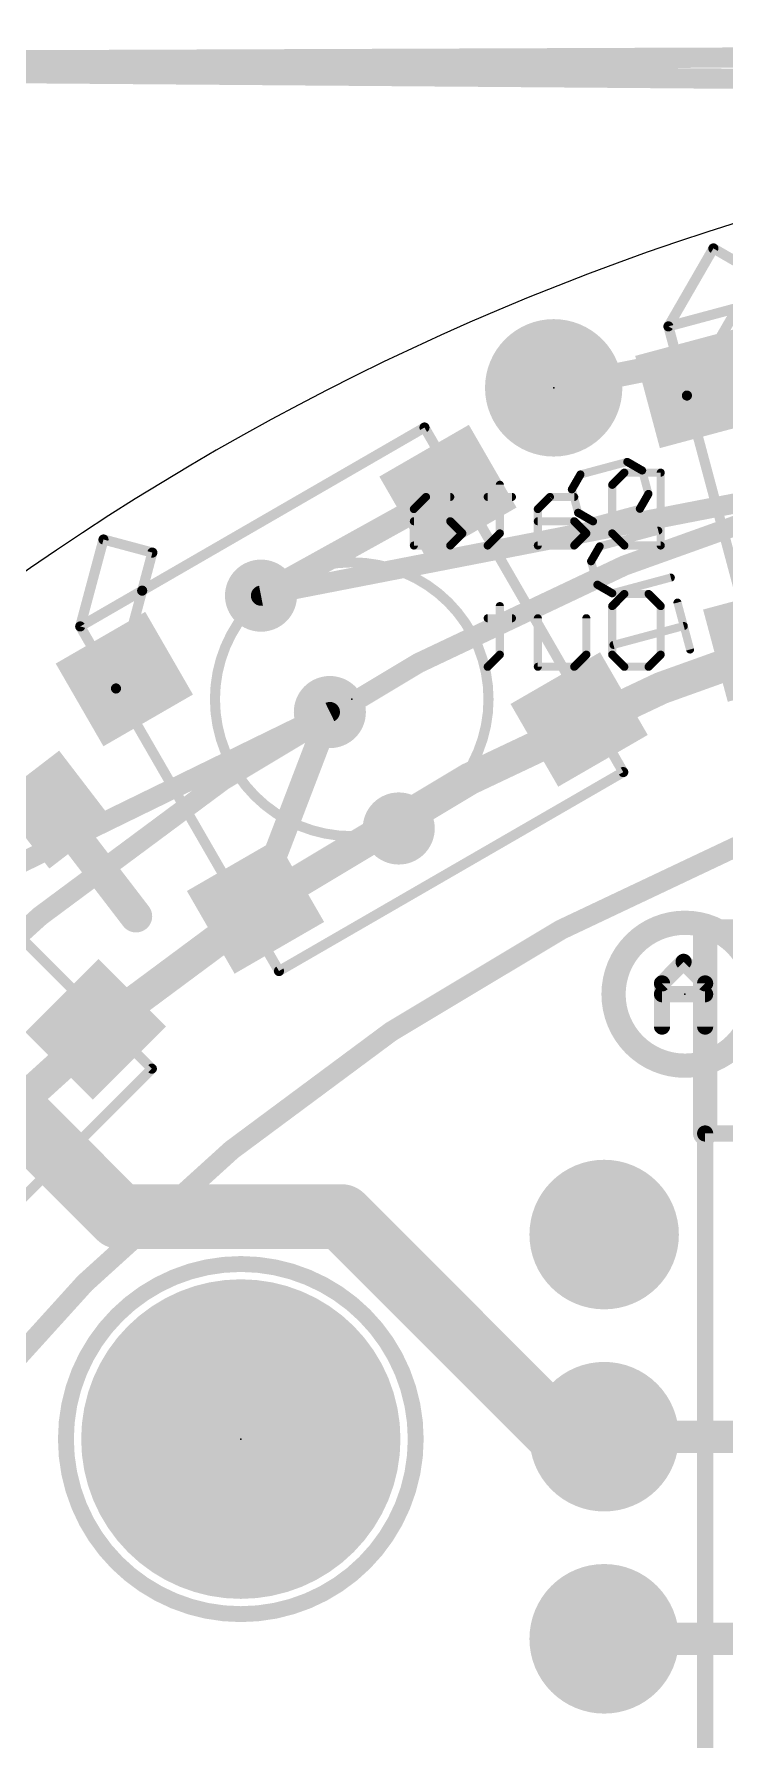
# Model space of a CAD drawing. Extents: x -33.4 to 34.4, y -34.2 to 33.7.
# Drawn here: x -18.6 to -9.91, y 12.22 to 33.66 of the extents above; entities that cross this region are included whole.
import ezdxf

# ---------------------------------------------------------------- set-up
doc = ezdxf.new("R2010")
doc.units = 0
for name, color, linetype in [('1', 12, 'CONTINUOUS'), ('16', 132, 'CONTINUOUS'), ('17', 110, 'CONTINUOUS'), ('18', 110, 'CONTINUOUS'), ('20', 53, 'CONTINUOUS'), ('21', 40, 'CONTINUOUS'), ('22', 6, 'CONTINUOUS'), ('23', 40, 'CONTINUOUS'), ('24', 53, 'CONTINUOUS')]:
    doc.layers.add(name, color=color, linetype=linetype)

# ---------------------------------------------------------------- blocks, each defined once
blk = doc.blocks.new('RECT')
blk.add_solid([(-0.5, -0.5), (0.5, -0.5), (-0.5, 0.5), (0.5, 0.5)])
blk = doc.blocks.new('ROUNDP')
at = {"const_width": 0.5}
blk.add_lwpolyline([(0, -0.25, 1), (0, 0.25, 1), (0, -0.25)], format="xyb", dxfattribs=at)
blk = doc.blocks.new('ROUNDV')
at = {"const_width": 0.5}
blk.add_lwpolyline([(0, -0.25, 1), (0, 0.25, 1), (0, -0.25)], format="xyb", dxfattribs=at)

msp = doc.modelspace()

# ---------------------------------------------------------------- linework, layer by layer
at = {"layer": '1'}
for points, const_width in [([(32.766, 32.766), (-33.02, 33.274)], 0.254), ([(-15.746, 26.5986), (-13.3948, 27.9006)], 0.3048), ([(-15.8152, 22.6927), (-14.8801, 25.1358)], 0.3048), ([(-18.3469, 23.9101), (-17.782, 23.1739)], 0.4064), ([(-17.318, 22.5694), (-17.782, 23.1739)], 0.4064), ([(-17.526, 18.796), (-20.32, 21.59)], 0.8128), ([(-14.732, 18.796), (-17.526, 18.796)], 0.8128), ([(-11.966, 16.03), (-14.732, 18.796)], 0.8128), ([(-11.43, 16.03), (-11.966, 16.03)], 0.8128), ([(-11.43, 16.03), (-8.89, 16.03)], 0.4064), ([(-11.43, 13.49), (-8.89, 13.49)], 0.4064)]:
    msp.add_lwpolyline(points, dxfattribs=dict(at, const_width=const_width))
for points, const_width in [([(0, 29.2, 1), (0, -29.2)], 0.254), ([(-13.3579, 27.8339, 1), (-13.4318, 27.9672)], 0.1524), ([(-15.7829, 26.6653, 1), (-15.7091, 26.532)], 0.1524), ([(0, 25.4, 0.4142), (-25.4, 0)], 0.254), ([(-14.8089, 25.1086, 1), (-14.9512, 25.1631)], 0.1524), ([(-18.2663, 23.9719, 1), (-18.4275, 23.8482)], 0.2032), ([(-17.7014, 23.2358, 1), (-17.8626, 23.1121)], 0.2032), ([(-17.8626, 23.1121, 1), (-17.7014, 23.2358)], 0.2032), ([(-17.3986, 22.5076, 1), (-17.2374, 22.6313)], 0.2032), ([(-15.8863, 22.7199, 1), (-15.744, 22.6654)], 0.1524), ([(-17.526, 18.9992, 1), (-17.526, 18.5928)], 0.4064), ([(-17.6697, 18.6523, 1), (-17.3823, 18.9397)], 0.4064), ([(-14.5883, 18.9397, 1), (-14.8757, 18.6523)], 0.4064), ([(-14.732, 18.5928, 1), (-14.732, 18.9992)], 0.4064), ([(-11.966, 16.2332, 1), (-11.966, 15.8268)], 0.4064), ([(-12.1097, 15.8863, 1), (-11.8223, 16.1737)], 0.4064), ([(-11.43, 15.8268, 1), (-11.43, 16.2332)], 0.4064), ([(-11.43, 16.1316, 1), (-11.43, 15.9284)], 0.2032), ([(-11.43, 13.5916, 1), (-11.43, 13.3884)], 0.2032)]:
    msp.add_lwpolyline(points, format="xyb", dxfattribs=dict(at, const_width=const_width))
at = {"layer": '16'}
for points, const_width in [([(34.29, 33.528), (-32.512, 33.274)], 0.254), ([(-7.1, 30.2), (-12.065, 29.21)], 0.3048), ([(-15.746, 26.5986), (-7.8674, 28.1305)], 0.254), ([(-22.0937, 21.6169), (-14.8801, 25.1358)], 0.254)]:
    msp.add_lwpolyline(points, dxfattribs=dict(at, const_width=const_width))
for points, const_width in [([(-12.0799, 29.2847, 1), (-12.0501, 29.1353)], 0.1524), ([(-0.3, 27.5085, 0.4142), (-27.5085, 0.3)], 0.4064), ([(-15.7581, 26.661, 1), (-15.7338, 26.5363)], 0.127), ([(-14.8522, 25.0788, 1), (-14.9079, 25.1929)], 0.127)]:
    msp.add_lwpolyline(points, format="xyb", dxfattribs=dict(at, const_width=const_width))
at = {"layer": '20'}
msp.add_arc((0, 0), 32.766, 90, 180, dxfattribs=at)
at = {"layer": '21'}
for points, const_width in [([(-10.0562, 30.9621), (-10.6219, 29.9823)], 0.127), ([(-9.5051, 30.6439), (-10.0562, 30.9621)], 0.127), ([(-10.6219, 29.9823), (-9.7526, 30.2153)], 0.127), ([(-10.389, 29.113), (-9.7526, 30.2153)], 0.127), ([(-10.389, 29.113), (-10.6219, 29.9823)], 0.127), ([(-9.3278, 25.1527), (-10.389, 29.113)], 0.127), ([(-17.2406, 26.6617), (-13.6899, 28.7117)], 0.127), ([(-13.6899, 28.7117), (-11.1899, 24.3816)], 0.127), ([(-11.1391, 28.2793), (-11.7284, 28.1213)], 0.1016), ([(-10.9523, 28.1714), (-11.1391, 28.2793)], 0.1016), ([(-11.7284, 28.1213), (-11.8363, 27.9345)], 0.1016), ([(-10.8733, 27.8767), (-10.9523, 28.1714)], 0.1016), ([(-11.8363, 27.9345), (-11.7573, 27.6399)], 0.1016), ([(-10.9812, 27.6899), (-10.8733, 27.8767)], 0.1016), ([(-11.7573, 27.6399), (-11.5705, 27.532)], 0.1016), ([(-11.5705, 27.532), (-10.9812, 27.6899)], 0.1016), ([(-10.7496, 27.4151), (-11.4863, 27.2177)], 0.1016), ([(-17.7272, 27.3045), (-18.0201, 26.2117)], 0.127), ([(-17.1125, 27.1398), (-17.7272, 27.3045)], 0.127), ([(-11.4863, 27.2177), (-11.5942, 27.0309)], 0.1016), ([(-17.2406, 26.6617), (-17.1125, 27.1398)], 0.127), ([(-11.5942, 27.0309), (-11.5152, 26.7362)], 0.1016), ([(-11.3284, 26.6284), (-10.5917, 26.8258)], 0.1016), ([(-18.0201, 26.2117), (-17.2406, 26.6617)], 0.127), ([(-17.5701, 25.4323), (-17.2406, 26.6617)], 0.127), ([(-11.5152, 26.7362), (-11.3284, 26.6284)], 0.1016), ([(-10.5075, 26.5115), (-10.3496, 25.9221)], 0.1016), ([(-17.5701, 25.4323), (-18.0201, 26.2117)], 0.127), ([(-11.3126, 25.9799), (-10.4286, 26.2168)], 0.1016), ([(-15.5201, 21.8816), (-17.5701, 25.4323)], 0.127), ([(-11.1899, 24.3816), (-15.5201, 21.8816)], 0.127), ([(-20.6545, 24.19), (-17.119, 20.6545)], 0.127), ([(-10.16, 22.38), (-10.16, 19.84)], 0.3048), ([(-10.16, 22.38), (-3.81, 22.38)], 0.3048), ([(-17.119, 20.6545), (-20.6545, 17.119)], 0.127), ([(-10.16, 19.84), (-7.62, 19.84)], 0.2032), ([(-10.16, -10.64), (-10.16, 19.84)], 0.2032)]:
    msp.add_lwpolyline(points, dxfattribs=dict(at, const_width=const_width))
for points, const_width in [([(-10.0404, 30.9896, 1), (-10.0721, 30.9346)], 0.0635), ([(-10.0287, 30.9463, 1), (-10.0837, 30.978)], 0.0635), ([(-10.5912, 29.9906, 1), (-10.6526, 29.9741)], 0.0635), ([(-10.6301, 30.013, 1), (-10.6137, 29.9517)], 0.0635), ([(-10.6494, 29.9982, 1), (-10.5944, 29.9665)], 0.0635), ([(-10.4165, 29.1289, 1), (-10.3615, 29.0971)], 0.0635), ([(-10.3583, 29.1212, 1), (-10.4196, 29.1048)], 0.0635), ([(-10.4196, 29.1048, 1), (-10.3583, 29.1212)], 0.0635), ([(-13.6624, 28.7276, 1), (-13.7174, 28.6958)], 0.0635), ([(-13.6741, 28.6842, 1), (-13.7058, 28.7392)], 0.0635), ([(-11.1264, 28.3013, 1), (-11.1518, 28.2573)], 0.0508), ([(-11.1325, 28.2547, 1), (-11.1457, 28.3038)], 0.0508), ([(-11.735, 28.1459, 1), (-11.7219, 28.0968)], 0.0508), ([(-11.7064, 28.1086, 1), (-11.7504, 28.1341)], 0.0508), ([(-10.9278, 28.178, 1), (-10.9768, 28.1648)], 0.0508), ([(-10.965, 28.1494, 1), (-10.9396, 28.1934)], 0.0508), ([(-11.8118, 27.9411, 1), (-11.8608, 27.928)], 0.0508), ([(-11.8583, 27.9472, 1), (-11.8143, 27.9218)], 0.0508), ([(-10.8979, 27.8702, 1), (-10.8488, 27.8833)], 0.0508), ([(-10.8513, 27.864, 1), (-10.8953, 27.8894)], 0.0508), ([(-11.7446, 27.6619, 1), (-11.77, 27.6179)], 0.0508), ([(-11.7819, 27.6333, 1), (-11.7328, 27.6464)], 0.0508), ([(-11.0032, 27.7026, 1), (-10.9592, 27.6772)], 0.0508), ([(-10.9746, 27.6654, 1), (-10.9878, 27.7145)], 0.0508), ([(-11.5771, 27.5566, 1), (-11.564, 27.5075)], 0.0508), ([(-11.5832, 27.51, 1), (-11.5578, 27.554)], 0.0508), ([(-10.7431, 27.3906, 1), (-10.7562, 27.4396)], 0.0508), ([(-17.719, 27.3352, 1), (-17.7355, 27.2738)], 0.0635), ([(-17.6966, 27.2963, 1), (-17.7579, 27.3127)], 0.0635), ([(-11.4929, 27.2422, 1), (-11.4797, 27.1932)], 0.0508), ([(-11.4643, 27.205, 1), (-11.5083, 27.2304)], 0.0508), ([(-17.0819, 27.1316, 1), (-17.1432, 27.148)], 0.0635), ([(-17.1207, 27.1091, 1), (-17.1043, 27.1705)], 0.0635), ([(-14.605, 23.5762, 1), (-14.605, 27.0171, 1), (-14.605, 23.5762)], 0.127), ([(-11.5696, 27.0375, 1), (-11.6187, 27.0243)], 0.0508), ([(-11.6162, 27.0436, 1), (-11.5722, 27.0182)], 0.0508), ([(-10.5852, 26.8012, 1), (-10.5983, 26.8503)], 0.0508), ([(-17.2565, 26.6892, 1), (-17.2248, 26.6342)], 0.0635), ([(-17.2713, 26.6699, 1), (-17.21, 26.6535)], 0.0635), ([(-17.21, 26.6535, 1), (-17.2713, 26.6699)], 0.0635), ([(-17.2248, 26.6342, 1), (-17.2565, 26.6892)], 0.0635), ([(-11.5025, 26.7582, 1), (-11.5279, 26.7142)], 0.0508), ([(-11.5397, 26.7297, 1), (-11.4907, 26.7428)], 0.0508), ([(-11.335, 26.6529, 1), (-11.3218, 26.6038)], 0.0508), ([(-11.3411, 26.6064, 1), (-11.3157, 26.6504)], 0.0508), ([(-10.483, 26.518, 1), (-10.5321, 26.5049)], 0.0508), ([(-17.9926, 26.2276, 1), (-18.0476, 26.1958)], 0.0635), ([(-18.0359, 26.2392, 1), (-18.0042, 26.1842)], 0.0635), ([(-18.0507, 26.2199, 1), (-17.9894, 26.2035)], 0.0635), ([(-10.422, 26.1923, 1), (-10.4351, 26.2413)], 0.0508), ([(-11.3191, 26.0045, 1), (-11.306, 25.9554)], 0.0508), ([(-10.3741, 25.9155, 1), (-10.3251, 25.9287)], 0.0508), ([(-17.5426, 25.4481, 1), (-17.5976, 25.4164)], 0.0635), ([(-17.6007, 25.4405, 1), (-17.5394, 25.424)], 0.0635), ([(-17.5976, 25.4164, 1), (-17.5426, 25.4481)], 0.0635), ([(-11.1741, 24.3541, 1), (-11.2058, 24.4091)], 0.0635), ([(-11.2174, 24.3657, 1), (-11.1624, 24.3974)], 0.0635), ([(-10.0838, 22.38, 1), (-10.2362, 22.38)], 0.1524), ([(-10.16, 22.4562, 1), (-10.16, 22.3038)], 0.1524), ([(-15.5359, 21.9091, 1), (-15.5042, 21.8541)], 0.0635), ([(-15.5476, 21.8657, 1), (-15.4926, 21.8974)], 0.0635), ([(-17.0965, 20.6321, 1), (-17.1414, 20.677)], 0.0635), ([(-17.1414, 20.6321, 1), (-17.0965, 20.677)], 0.0635), ([(-10.16, 19.8908, 1), (-10.16, 19.7892)], 0.1016), ([(-10.1092, 19.84, 1), (-10.2108, 19.84)], 0.1016), ([(-10.2362, 19.84, 1), (-10.0838, 19.84)], 0.1524), ([(-16, 13.8, 1), (-16, 18.2, 1), (-16, 13.8)], 0.2)]:
    msp.add_lwpolyline(points, format="xyb", dxfattribs=dict(at, const_width=const_width))
at = {"layer": '22'}
for points, const_width in [([(-11.3289, 27.9915), (-11.1764, 28.144)], 0.1016), ([(-11.1764, 28.144), (-10.7188, 28.144)], 0.1016), ([(-10.7188, 28.144), (-10.7188, 27.2288)], 0.1016), ([(-13.6711, 27.8389), (-13.8236, 27.6864)], 0.1016), ([(-13.366, 27.8389), (-13.6711, 27.8389)], 0.1016), ([(-12.5898, 27.8389), (-12.8949, 27.8389)], 0.1016), ([(-12.7424, 27.9915), (-12.7424, 27.3813)], 0.1016), ([(-12.1119, 27.8389), (-12.2644, 27.6864)], 0.1016), ([(-11.8068, 27.8389), (-12.1119, 27.8389)], 0.1016), ([(-11.3289, 27.3813), (-11.3289, 27.9915)], 0.1016), ([(-13.8236, 27.6864), (-13.8236, 27.2288)], 0.1016), ([(-12.2644, 27.6864), (-12.2644, 27.2288)], 0.1016), ([(-13.366, 27.5339), (-13.8236, 27.5339)], 0.1016), ([(-13.2135, 27.3813), (-13.366, 27.5339)], 0.1016), ([(-11.8068, 27.5339), (-12.2644, 27.5339)], 0.1016), ([(-11.6543, 27.3813), (-11.8068, 27.5339)], 0.1016), ([(-13.8236, 27.2288), (-13.366, 27.2288)], 0.1016), ([(-13.366, 27.2288), (-13.2135, 27.3813)], 0.1016), ([(-12.7424, 27.3813), (-12.8949, 27.2288)], 0.1016), ([(-12.2644, 27.2288), (-11.8068, 27.2288)], 0.1016), ([(-11.8068, 27.2288), (-11.6543, 27.3813)], 0.1016), ([(-11.1764, 27.2288), (-11.3289, 27.3813)], 0.1016), ([(-10.7188, 27.2288), (-11.1764, 27.2288)], 0.1016), ([(-11.3289, 26.4675), (-11.1764, 26.62)], 0.1016), ([(-11.1764, 26.62), (-10.8713, 26.62)], 0.1016), ([(-10.8713, 26.62), (-10.7188, 26.4675)], 0.1016), ([(-12.5898, 26.3149), (-12.8949, 26.3149)], 0.1016), ([(-12.7424, 26.4675), (-12.7424, 25.8573)], 0.1016), ([(-12.2644, 25.7048), (-12.2644, 26.3149)], 0.1016), ([(-11.6543, 26.3149), (-11.6543, 25.8573)], 0.1016), ([(-11.3289, 25.8573), (-11.3289, 26.4675)], 0.1016), ([(-10.7188, 26.4675), (-10.7188, 25.8573)], 0.1016), ([(-12.7424, 25.8573), (-12.8949, 25.7048)], 0.1016), ([(-11.8068, 25.7048), (-12.2644, 25.7048)], 0.1016), ([(-11.6543, 25.8573), (-11.8068, 25.7048)], 0.1016), ([(-11.1764, 25.7048), (-11.3289, 25.8573)], 0.1016), ([(-10.8713, 25.7048), (-11.1764, 25.7048)], 0.1016), ([(-10.7188, 25.8573), (-10.8713, 25.7048)], 0.1016), ([(-10.4312, 21.9971), (-10.7023, 21.7259)], 0.2032), ([(-10.16, 21.7259), (-10.4312, 21.9971)], 0.2032), ([(-10.7023, 21.7259), (-10.7023, 21.1836)], 0.2032), ([(-10.16, 21.5903), (-10.7023, 21.5903)], 0.2032), ([(-10.16, 21.1836), (-10.16, 21.7259)], 0.2032)]:
    msp.add_lwpolyline(points, dxfattribs=dict(at, const_width=const_width))
for points, const_width in [([(-11.1764, 28.1694, 1), (-11.1764, 28.1186)], 0.0508), ([(-11.1584, 28.126, 1), (-11.1944, 28.1619)], 0.0508), ([(-10.6934, 28.144, 1), (-10.7442, 28.144)], 0.0508), ([(-10.7188, 28.1186, 1), (-10.7188, 28.1694)], 0.0508), ([(-13.6711, 27.8643, 1), (-13.6711, 27.8135)], 0.0508), ([(-13.6531, 27.821, 1), (-13.6891, 27.8569)], 0.0508), ([(-13.366, 27.8135, 1), (-13.366, 27.8643)], 0.0508), ([(-12.8949, 27.8643, 1), (-12.8949, 27.8135)], 0.0508), ([(-12.717, 27.9915, 1), (-12.7678, 27.9915)], 0.0508), ([(-12.5898, 27.8135, 1), (-12.5898, 27.8643)], 0.0508), ([(-12.1119, 27.8643, 1), (-12.1119, 27.8135)], 0.0508), ([(-12.0939, 27.821, 1), (-12.1299, 27.8569)], 0.0508), ([(-11.8068, 27.8135, 1), (-11.8068, 27.8643)], 0.0508), ([(-11.3035, 27.9915, 1), (-11.3543, 27.9915)], 0.0508), ([(-11.3469, 28.0094, 1), (-11.311, 27.9735)], 0.0508), ([(-13.8416, 27.7044, 1), (-13.8057, 27.6684)], 0.0508), ([(-13.7982, 27.6864, 1), (-13.849, 27.6864)], 0.0508), ([(-12.2824, 27.7044, 1), (-12.2465, 27.6684)], 0.0508), ([(-12.239, 27.6864, 1), (-12.2898, 27.6864)], 0.0508), ([(-13.8236, 27.5593, 1), (-13.8236, 27.5085)], 0.0508), ([(-13.3481, 27.5518, 1), (-13.384, 27.5159)], 0.0508), ([(-13.366, 27.5085, 1), (-13.366, 27.5593)], 0.0508), ([(-12.2644, 27.5593, 1), (-12.2644, 27.5085)], 0.0508), ([(-11.7889, 27.5518, 1), (-11.8248, 27.5159)], 0.0508), ([(-11.8068, 27.5085, 1), (-11.8068, 27.5593)], 0.0508), ([(-13.8236, 27.2542, 1), (-13.8236, 27.2034)], 0.0508), ([(-13.849, 27.2288, 1), (-13.7982, 27.2288)], 0.0508), ([(-13.384, 27.2468, 1), (-13.3481, 27.2108)], 0.0508), ([(-13.366, 27.2034, 1), (-13.366, 27.2542)], 0.0508), ([(-13.1956, 27.3634, 1), (-13.2315, 27.3993)], 0.0508), ([(-13.2315, 27.3634, 1), (-13.1956, 27.3993)], 0.0508), ([(-12.9129, 27.2468, 1), (-12.8769, 27.2108)], 0.0508), ([(-12.7678, 27.3813, 1), (-12.717, 27.3813)], 0.0508), ([(-12.7244, 27.3634, 1), (-12.7603, 27.3993)], 0.0508), ([(-12.2644, 27.2542, 1), (-12.2644, 27.2034)], 0.0508), ([(-12.2898, 27.2288, 1), (-12.239, 27.2288)], 0.0508), ([(-11.8248, 27.2468, 1), (-11.7889, 27.2108)], 0.0508), ([(-11.8068, 27.2034, 1), (-11.8068, 27.2542)], 0.0508), ([(-11.6364, 27.3634, 1), (-11.6723, 27.3993)], 0.0508), ([(-11.6723, 27.3634, 1), (-11.6364, 27.3993)], 0.0508), ([(-11.311, 27.3993, 1), (-11.3469, 27.3634)], 0.0508), ([(-11.3543, 27.3813, 1), (-11.3035, 27.3813)], 0.0508), ([(-11.1764, 27.2542, 1), (-11.1764, 27.2034)], 0.0508), ([(-11.1944, 27.2108, 1), (-11.1584, 27.2468)], 0.0508), ([(-10.7442, 27.2288, 1), (-10.6934, 27.2288)], 0.0508), ([(-10.7188, 27.2034, 1), (-10.7188, 27.2542)], 0.0508), ([(-11.1764, 26.6454, 1), (-11.1764, 26.5946)], 0.0508), ([(-11.1584, 26.602, 1), (-11.1944, 26.6379)], 0.0508), ([(-10.8534, 26.6379, 1), (-10.8893, 26.602)], 0.0508), ([(-10.8713, 26.5946, 1), (-10.8713, 26.6454)], 0.0508), ([(-12.8949, 26.3403, 1), (-12.8949, 26.2895)], 0.0508), ([(-12.717, 26.4675, 1), (-12.7678, 26.4675)], 0.0508), ([(-12.5898, 26.2895, 1), (-12.5898, 26.3403)], 0.0508), ([(-12.239, 26.3149, 1), (-12.2898, 26.3149)], 0.0508), ([(-11.6289, 26.3149, 1), (-11.6797, 26.3149)], 0.0508), ([(-11.3035, 26.4675, 1), (-11.3543, 26.4675)], 0.0508), ([(-11.3469, 26.4854, 1), (-11.311, 26.4495)], 0.0508), ([(-10.6934, 26.4675, 1), (-10.7442, 26.4675)], 0.0508), ([(-10.7368, 26.4495, 1), (-10.7008, 26.4854)], 0.0508), ([(-12.9129, 25.7228, 1), (-12.8769, 25.6868)], 0.0508), ([(-12.7678, 25.8573, 1), (-12.717, 25.8573)], 0.0508), ([(-12.7244, 25.8394, 1), (-12.7603, 25.8753)], 0.0508), ([(-12.2644, 25.7302, 1), (-12.2644, 25.6794)], 0.0508), ([(-12.2898, 25.7048, 1), (-12.239, 25.7048)], 0.0508), ([(-11.8248, 25.7228, 1), (-11.7889, 25.6868)], 0.0508), ([(-11.8068, 25.6794, 1), (-11.8068, 25.7302)], 0.0508), ([(-11.6797, 25.8573, 1), (-11.6289, 25.8573)], 0.0508), ([(-11.6364, 25.8394, 1), (-11.6723, 25.8753)], 0.0508), ([(-11.311, 25.8753, 1), (-11.3469, 25.8394)], 0.0508), ([(-11.3543, 25.8573, 1), (-11.3035, 25.8573)], 0.0508), ([(-11.1764, 25.7302, 1), (-11.1764, 25.6794)], 0.0508), ([(-11.1944, 25.6868, 1), (-11.1584, 25.7228)], 0.0508), ([(-10.8893, 25.7228, 1), (-10.8534, 25.6868)], 0.0508), ([(-10.8713, 25.6794, 1), (-10.8713, 25.7302)], 0.0508), ([(-10.7442, 25.8573, 1), (-10.6934, 25.8573)], 0.0508), ([(-10.7008, 25.8394, 1), (-10.7368, 25.8753)], 0.0508), ([(-10.414, 20.692, 1), (-10.414, 22.488, 1), (-10.414, 20.692)], 0.3048), ([(-10.3952, 22.033, 1), (-10.4671, 21.9612)], 0.1016), ([(-10.3952, 21.9612, 1), (-10.4671, 22.033)], 0.1016), ([(-10.6515, 21.7259, 1), (-10.7531, 21.7259)], 0.1016), ([(-10.7382, 21.7618, 1), (-10.6664, 21.69)], 0.1016), ([(-10.7023, 21.6411, 1), (-10.7023, 21.5395)], 0.1016), ([(-10.1092, 21.7259, 1), (-10.2108, 21.7259)], 0.1016), ([(-10.1959, 21.69, 1), (-10.1241, 21.7618)], 0.1016), ([(-10.16, 21.5395, 1), (-10.16, 21.6411)], 0.1016), ([(-10.7531, 21.1836, 1), (-10.6515, 21.1836)], 0.1016), ([(-10.2108, 21.1836, 1), (-10.1092, 21.1836)], 0.1016)]:
    msp.add_lwpolyline(points, format="xyb", dxfattribs=dict(at, const_width=const_width))
at = {"layer": '23'}
for p in [(-12.065, 29.21), (-14.605, 25.2966), (-16, 16)]:
    msp.add_point(p, dxfattribs=at)
at = {"layer": '24'}
msp.add_point((-10.414, 21.59), dxfattribs=at)

# ---------------------------------------------------------------- block references
at = {"layer": '1', "xscale": 1.3, "yscale": 1.2}
for p, rotation in [((-10.257, 29.2001), 195), ((-13.3948, 27.9006), 210), ((-9.4029, 26.0126), 195), ((-17.4652, 25.5506), 210), ((-11.7448, 25.0427), 210), ((-15.8152, 22.6927), 210), ((-17.8261, 21.1495), 225)]:
    msp.add_blockref('RECT', p, dxfattribs=dict(at, rotation=rotation))
at = {"layer": '1', "xscale": 1.1, "rotation": 127.5}
msp.add_blockref('RECT', (-18.3469, 23.9101), dxfattribs=at)
at = {"layer": '17'}
for p, xscale, yscale in [((-12.065, 29.21), 1.7272, 1.7272), ((-12.065, 29.21), 1.7272, 1.7272), ((-11.43, 18.57), 1.8796, 1.8796), ((-11.43, 18.57), 1.8796, 1.8796), ((-16, 16), 4.016, 4.016), ((-16, 16), 4.016, 4.016), ((-11.43, 16.03), 1.8796, 1.8796), ((-11.43, 16.03), 1.8796, 1.8796), ((-11.43, 13.49), 1.8796, 1.8796), ((-11.43, 13.49), 1.8796, 1.8796)]:
    msp.add_blockref('ROUNDP', p, dxfattribs=dict(at, xscale=xscale, yscale=yscale))
at = {"layer": '18', "xscale": 0.9064, "yscale": 0.9064}
for p in [(-15.746, 26.5986), (-15.746, 26.5986), (-14.8801, 25.1358), (-14.8801, 25.1358), (-14.0139, 23.6728), (-14.0139, 23.6728)]:
    msp.add_blockref('ROUNDV', p, dxfattribs=at)

doc.saveas('drawing.dxf')
